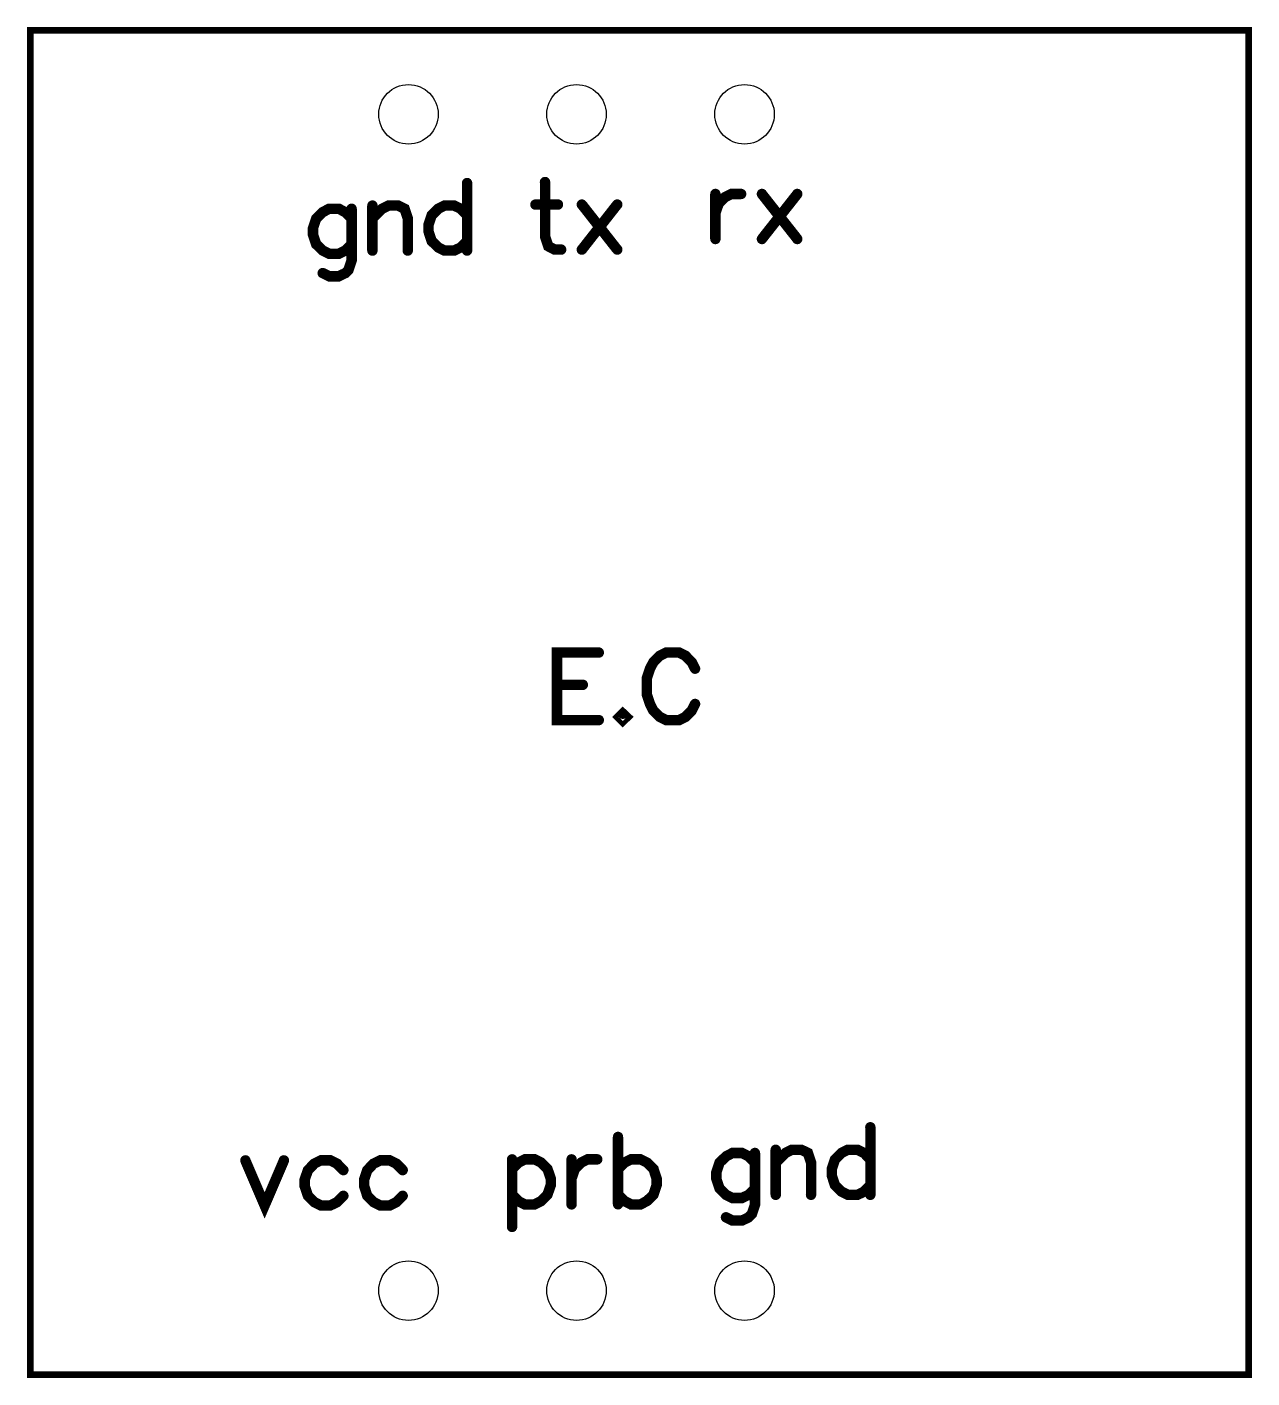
# Model space of a CAD drawing. Extents: x -0.002 to 0.727, y 0.149 to 0.953.
import ezdxf

# ---------------------------------------------------------------- set-up
doc = ezdxf.new("R2010")
doc.units = 0
doc.layers.add('Drill_Top', color=7, linetype='CONTINUOUS')
doc.layers.add('Top_Silk', color=2, linetype='CONTINUOUS')

msp = doc.modelspace()

# ---------------------------------------------------------------- linework, layer by layer
at = {"layer": 'Drill_Top'}
for centre in [(0.225, 0.901), (0.325, 0.901), (0.425, 0.901), (0.225, 0.201), (0.325, 0.201), (0.425, 0.201)]:
    msp.add_circle(centre, 0.0177, dxfattribs=at)
at = {"layer": 'Top_Silk', "linetype": 'CONTINUOUS'}
for points, const_width in [([(0, 0.151), (0.725, 0.151), (0.725, 0.951), (0, 0.951), (0, 0.151)], 0.0039), ([(0.2599, 0.8601), (0.2599, 0.8199)], 0.0062), ([(0.3063, 0.8607), (0.3063, 0.8282), (0.3082, 0.8225), (0.312, 0.8205), (0.3158, 0.8205)], 0.0062), ([(0.4076, 0.8536), (0.4076, 0.8268)], 0.0062), ([(0.4076, 0.8421), (0.4096, 0.8479), (0.4134, 0.8517), (0.4172, 0.8536), (0.423, 0.8536)], 0.0062), ([(0.4353, 0.8536), (0.4564, 0.8268)], 0.0062), ([(0.4564, 0.8536), (0.4353, 0.8268)], 0.0062), ([(0.1912, 0.839), (0.1874, 0.8428), (0.1835, 0.8448), (0.1778, 0.8448), (0.174, 0.8428), (0.1701, 0.839), (0.1682, 0.8333), (0.1682, 0.8294), (0.1701, 0.8237), (0.174, 0.8199), (0.1778, 0.818), (0.1835, 0.818), (0.1874, 0.8199), (0.1912, 0.8237)], 0.0062), ([(0.1912, 0.8448), (0.1912, 0.8141), (0.1893, 0.8084), (0.1874, 0.8065), (0.1835, 0.8046), (0.1778, 0.8046), (0.174, 0.8065)], 0.0062), ([(0.2035, 0.8467), (0.2035, 0.8199)], 0.0062), ([(0.2035, 0.839), (0.2093, 0.8448), (0.2131, 0.8467), (0.2188, 0.8467), (0.2227, 0.8448), (0.2246, 0.839), (0.2246, 0.8199)], 0.0062), ([(0.2599, 0.8409), (0.2561, 0.8448), (0.2522, 0.8467), (0.2465, 0.8467), (0.2427, 0.8448), (0.2388, 0.8409), (0.2369, 0.8352), (0.2369, 0.8314), (0.2388, 0.8256), (0.2427, 0.8218), (0.2465, 0.8199), (0.2522, 0.8199), (0.2561, 0.8218), (0.2599, 0.8256)], 0.0062), ([(0.3005, 0.8473), (0.3139, 0.8473)], 0.0062), ([(0.3282, 0.8473), (0.3492, 0.8205)], 0.0062), ([(0.3492, 0.8473), (0.3282, 0.8205)], 0.0062), ([(0.3383, 0.5807), (0.3134, 0.5807), (0.3134, 0.5405), (0.3383, 0.5405)], 0.0062), ([(0.3955, 0.5711), (0.3936, 0.5749), (0.3898, 0.5788), (0.386, 0.5807), (0.3783, 0.5807), (0.3745, 0.5788), (0.3707, 0.5749), (0.3687, 0.5711), (0.3668, 0.5654), (0.3668, 0.5558), (0.3687, 0.5501), (0.3707, 0.5462), (0.3745, 0.5424), (0.3783, 0.5405), (0.386, 0.5405), (0.3898, 0.5424), (0.3936, 0.5462), (0.3955, 0.5501)], 0.0062), ([(0.3134, 0.5615), (0.3287, 0.5615)], 0.0062), ([(0.3525, 0.5443), (0.3506, 0.5424), (0.3525, 0.5405), (0.3545, 0.5424), (0.3525, 0.5443)], 0.0062), ([(0.4999, 0.2982), (0.4999, 0.258)], 0.0062), ([(0.3497, 0.2925), (0.3497, 0.2523)], 0.0062), ([(0.1279, 0.2785), (0.1394, 0.2517), (0.1509, 0.2785)], 0.0062), ([(0.1862, 0.2727), (0.1824, 0.2766), (0.1785, 0.2785), (0.1728, 0.2785), (0.169, 0.2766), (0.1652, 0.2727), (0.1632, 0.267), (0.1632, 0.2632), (0.1652, 0.2574), (0.169, 0.2536), (0.1728, 0.2517), (0.1785, 0.2517), (0.1824, 0.2536), (0.1862, 0.2574)], 0.0062), ([(0.2216, 0.2727), (0.2177, 0.2766), (0.2139, 0.2785), (0.2082, 0.2785), (0.2043, 0.2766), (0.2005, 0.2727), (0.1986, 0.267), (0.1986, 0.2632), (0.2005, 0.2574), (0.2043, 0.2536), (0.2082, 0.2517), (0.2139, 0.2517), (0.2177, 0.2536), (0.2216, 0.2574)], 0.0062), ([(0.2867, 0.2791), (0.2867, 0.2389)], 0.0062), ([(0.2867, 0.2734), (0.2905, 0.2772), (0.2943, 0.2791), (0.3001, 0.2791), (0.3039, 0.2772), (0.3077, 0.2734), (0.3097, 0.2676), (0.3097, 0.2638), (0.3077, 0.2581), (0.3039, 0.2542), (0.3001, 0.2523), (0.2943, 0.2523), (0.2905, 0.2542), (0.2867, 0.2581)], 0.0062), ([(0.322, 0.2791), (0.322, 0.2523)], 0.0062), ([(0.322, 0.2676), (0.324, 0.2734), (0.3278, 0.2772), (0.3316, 0.2791), (0.3374, 0.2791)], 0.0062), ([(0.3497, 0.2734), (0.3536, 0.2772), (0.3574, 0.2791), (0.3631, 0.2791), (0.3669, 0.2772), (0.3708, 0.2734), (0.3727, 0.2676), (0.3727, 0.2638), (0.3708, 0.2581), (0.3669, 0.2543), (0.3631, 0.2523), (0.3574, 0.2523), (0.3536, 0.2543), (0.3497, 0.2581)], 0.0062), ([(0.4312, 0.2771), (0.4274, 0.2809), (0.4235, 0.2829), (0.4178, 0.2829), (0.414, 0.2809), (0.4101, 0.2771), (0.4082, 0.2714), (0.4082, 0.2675), (0.4101, 0.2618), (0.414, 0.258), (0.4178, 0.2561), (0.4235, 0.2561), (0.4274, 0.258), (0.4312, 0.2618)], 0.0062), ([(0.4312, 0.2829), (0.4312, 0.2522), (0.4293, 0.2465), (0.4274, 0.2446), (0.4235, 0.2427), (0.4178, 0.2427), (0.414, 0.2446)], 0.0062), ([(0.4435, 0.2848), (0.4435, 0.258)], 0.0062), ([(0.4435, 0.2771), (0.4493, 0.2829), (0.4531, 0.2848), (0.4588, 0.2848), (0.4627, 0.2829), (0.4646, 0.2771), (0.4646, 0.258)], 0.0062), ([(0.4999, 0.279), (0.4961, 0.2829), (0.4922, 0.2848), (0.4865, 0.2848), (0.4827, 0.2829), (0.4788, 0.279), (0.4769, 0.2733), (0.4769, 0.2695), (0.4788, 0.2637), (0.4827, 0.2599), (0.4865, 0.258), (0.4922, 0.258), (0.4961, 0.2599), (0.4999, 0.2637)], 0.0062)]:
    msp.add_lwpolyline(points, dxfattribs=dict(at, const_width=const_width))
for points, const_width in [([(0.2583, 0.8601, 1), (0.2614, 0.8601, 1), (0.2583, 0.8601, 1)], 0.0031), ([(0.3047, 0.8607, 1), (0.3078, 0.8607, 1), (0.3047, 0.8607, 1)], 0.0031), ([(0.4061, 0.8536, 1), (0.4092, 0.8536, 1), (0.4061, 0.8536, 1)], 0.0031), ([(0.4214, 0.8536, 1), (0.4245, 0.8536, 1), (0.4214, 0.8536, 1)], 0.0031), ([(0.4338, 0.8536, 1), (0.4369, 0.8536, 1), (0.4338, 0.8536, 1)], 0.0031), ([(0.4548, 0.8536, 1), (0.4579, 0.8536, 1), (0.4548, 0.8536, 1)], 0.0031), ([(0.1896, 0.8448, 1), (0.1927, 0.8448, 1), (0.1896, 0.8448, 1)], 0.0031), ([(0.202, 0.8467, 1), (0.2051, 0.8467, 1), (0.202, 0.8467, 1)], 0.0031), ([(0.299, 0.8473, 1), (0.3021, 0.8473, 1), (0.299, 0.8473, 1)], 0.0031), ([(0.3124, 0.8473, 1), (0.3155, 0.8473, 1), (0.3124, 0.8473, 1)], 0.0031), ([(0.3266, 0.8473, 1), (0.3297, 0.8473, 1), (0.3266, 0.8473, 1)], 0.0031), ([(0.3477, 0.8473, 1), (0.3508, 0.8473, 1), (0.3477, 0.8473, 1)], 0.0031), ([(0.4061, 0.8421, 1), (0.4092, 0.8421, 1), (0.4061, 0.8421, 1)], 0.0031), ([(0.1896, 0.839, 1), (0.1927, 0.839, 1), (0.1896, 0.839, 1)], 0.0031), ([(0.202, 0.839, 1), (0.2051, 0.839, 1), (0.202, 0.839, 1)], 0.0031), ([(0.2583, 0.8409, 1), (0.2614, 0.8409, 1), (0.2583, 0.8409, 1)], 0.0031), ([(0.2583, 0.8256, 1), (0.2614, 0.8256, 1), (0.2583, 0.8256, 1)], 0.0031), ([(0.4061, 0.8268, 1), (0.4092, 0.8268, 1), (0.4061, 0.8268, 1)], 0.0031), ([(0.4338, 0.8268, 1), (0.4369, 0.8268, 1), (0.4338, 0.8268, 1)], 0.0031), ([(0.4548, 0.8268, 1), (0.4579, 0.8268, 1), (0.4548, 0.8268, 1)], 0.0031), ([(0.1896, 0.8237, 1), (0.1927, 0.8237, 1), (0.1896, 0.8237, 1)], 0.0031), ([(0.202, 0.8199, 1), (0.2051, 0.8199, 1), (0.202, 0.8199, 1)], 0.0031), ([(0.223, 0.8199, 1), (0.2261, 0.8199, 1), (0.223, 0.8199, 1)], 0.0031), ([(0.2583, 0.8199, 1), (0.2614, 0.8199, 1), (0.2583, 0.8199, 1)], 0.0031), ([(0.3143, 0.8205, 1), (0.3174, 0.8205, 1), (0.3143, 0.8205, 1)], 0.0031), ([(0.3266, 0.8205, 1), (0.3297, 0.8205, 1), (0.3266, 0.8205, 1)], 0.0031), ([(0.3477, 0.8205, 1), (0.3508, 0.8205, 1), (0.3477, 0.8205, 1)], 0.0031), ([(0.1724, 0.8065, 1), (0.1755, 0.8065, 1), (0.1724, 0.8065, 1)], 0.0031), ([(0.3367, 0.5807, 1), (0.3398, 0.5807, 1), (0.3367, 0.5807, 1)], 0.0031), ([(0.394, 0.5711, 1), (0.3971, 0.5711, 1), (0.394, 0.5711, 1)], 0.0031), ([(0.3119, 0.5615, 1), (0.315, 0.5615, 1), (0.3119, 0.5615, 1)], 0.0031), ([(0.3272, 0.5615, 1), (0.3303, 0.5615, 1), (0.3272, 0.5615, 1)], 0.0031), ([(0.351, 0.5443, 1), (0.3541, 0.5443, 1), (0.351, 0.5443, 1)], 0.0031), ([(0.394, 0.5501, 1), (0.3971, 0.5501, 1), (0.394, 0.5501, 1)], 0.0031), ([(0.3367, 0.5405, 1), (0.3398, 0.5405, 1), (0.3367, 0.5405, 1)], 0.0031), ([(0.4983, 0.2982, 1), (0.5014, 0.2982, 1), (0.4983, 0.2982, 1)], 0.0031), ([(0.3482, 0.2925, 1), (0.3512, 0.2925, 1), (0.3482, 0.2925, 1)], 0.0031), ([(0.1264, 0.2785, 1), (0.1295, 0.2785, 1), (0.1264, 0.2785, 1)], 0.0031), ([(0.1493, 0.2785, 1), (0.1524, 0.2785, 1), (0.1493, 0.2785, 1)], 0.0031), ([(0.2851, 0.2791, 1), (0.2882, 0.2791, 1), (0.2851, 0.2791, 1)], 0.0031), ([(0.3205, 0.2791, 1), (0.3236, 0.2791, 1), (0.3205, 0.2791, 1)], 0.0031), ([(0.3358, 0.2791, 1), (0.3389, 0.2791, 1), (0.3358, 0.2791, 1)], 0.0031), ([(0.4296, 0.2829, 1), (0.4327, 0.2829, 1), (0.4296, 0.2829, 1)], 0.0031), ([(0.442, 0.2848, 1), (0.4451, 0.2848, 1), (0.442, 0.2848, 1)], 0.0031), ([(0.4983, 0.279, 1), (0.5014, 0.279, 1), (0.4983, 0.279, 1)], 0.0031), ([(0.1847, 0.2727, 1), (0.1878, 0.2727, 1), (0.1847, 0.2727, 1)], 0.0031), ([(0.22, 0.2727, 1), (0.2231, 0.2727, 1), (0.22, 0.2727, 1)], 0.0031), ([(0.2851, 0.2734, 1), (0.2882, 0.2734, 1), (0.2851, 0.2734, 1)], 0.0031), ([(0.3482, 0.2734, 1), (0.3512, 0.2734, 1), (0.3482, 0.2734, 1)], 0.0031), ([(0.4296, 0.2771, 1), (0.4327, 0.2771, 1), (0.4296, 0.2771, 1)], 0.0031), ([(0.442, 0.2771, 1), (0.4451, 0.2771, 1), (0.442, 0.2771, 1)], 0.0031), ([(0.3205, 0.2676, 1), (0.3236, 0.2676, 1), (0.3205, 0.2676, 1)], 0.0031), ([(0.4983, 0.2637, 1), (0.5014, 0.2637, 1), (0.4983, 0.2637, 1)], 0.0031), ([(0.1847, 0.2574, 1), (0.1878, 0.2574, 1), (0.1847, 0.2574, 1)], 0.0031), ([(0.22, 0.2574, 1), (0.2231, 0.2574, 1), (0.22, 0.2574, 1)], 0.0031), ([(0.2851, 0.2581, 1), (0.2882, 0.2581, 1), (0.2851, 0.2581, 1)], 0.0031), ([(0.3482, 0.2581, 1), (0.3512, 0.2581, 1), (0.3482, 0.2581, 1)], 0.0031), ([(0.4296, 0.2618, 1), (0.4327, 0.2618, 1), (0.4296, 0.2618, 1)], 0.0031), ([(0.442, 0.258, 1), (0.4451, 0.258, 1), (0.442, 0.258, 1)], 0.0031), ([(0.463, 0.258, 1), (0.4661, 0.258, 1), (0.463, 0.258, 1)], 0.0031), ([(0.4983, 0.258, 1), (0.5014, 0.258, 1), (0.4983, 0.258, 1)], 0.0031), ([(0.3205, 0.2523, 1), (0.3236, 0.2523, 1), (0.3205, 0.2523, 1)], 0.0031), ([(0.3482, 0.2523, 1), (0.3512, 0.2523, 1), (0.3482, 0.2523, 1)], 0.0031), ([(0.2851, 0.2389, 1), (0.2882, 0.2389, 1), (0.2851, 0.2389, 1)], 0.0031), ([(0.4124, 0.2446, 1), (0.4155, 0.2446, 1), (0.4124, 0.2446, 1)], 0.0031), ([(-0.001, 0.151, 1), (0.001, 0.151, 1), (-0.001, 0.151, 1)], 0.002)]:
    msp.add_lwpolyline(points, format="xyb", dxfattribs=dict(at, const_width=const_width))

doc.saveas('drawing.dxf')
